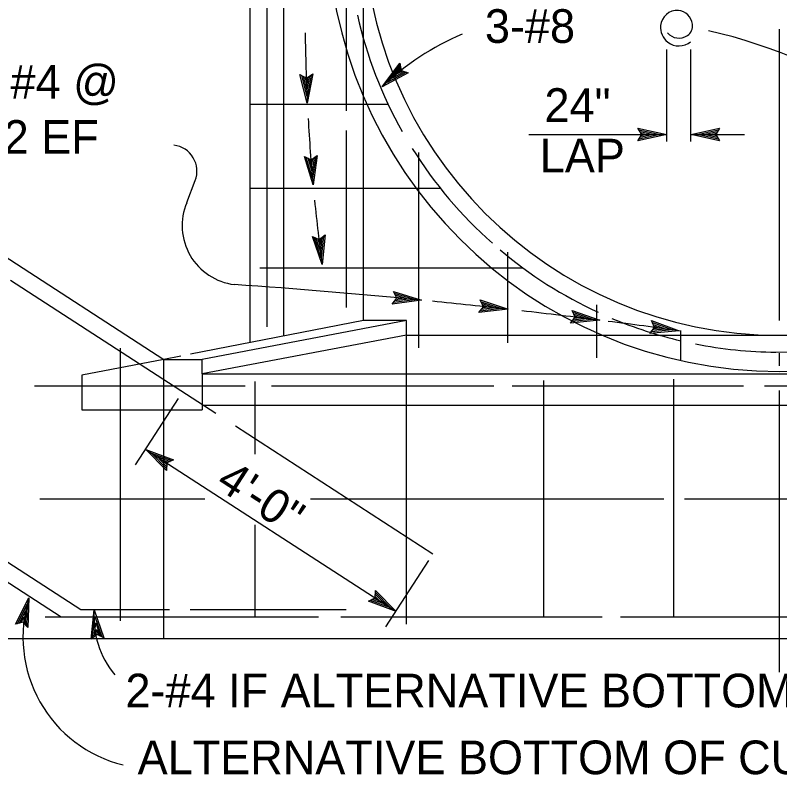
# Model space of a CAD drawing. Extents: x -894 to 866, y -472 to 714.
# Drawn here: x 120.6 to 279.5, y 273 to 430.9 of the extents above; entities that cross this region are included whole.
import ezdxf

# ---------------------------------------------------------------- set-up
doc = ezdxf.new("R2010")
doc.units = 0
for name, color, linetype in [('df_CULV-BOX', 7, 'Continuous'), ('df_CULV-BOX-anno', 7, 'Continuous'), ('str_Reinforcement-A', 7, 'Continuous'), ('str_Reinforcement-B', 7, 'Continuous')]:
    doc.layers.add(name, color=color, linetype=linetype)

msp = doc.modelspace()

# ---------------------------------------------------------------- linework, layer by layer
at = {"layer": 'df_CULV-BOX'}
for p, q in [((169.49, 362.89), (169.49, 559.37)), ((176.49, 364.25), (176.49, 544.77)), ((44.99, 428.37), (151.49, 359.37)), ((22.99, 375.3), (130.15, 305.87)), ((192.99, 367.47), (157.09, 360.47)), ((201.99, 367.47), (159.49, 359.37)), ((201.99, 367.47), (192.99, 367.47)), ((201.99, 364.42), (159.49, 356.37)), ((151.49, 359.37), (134.49, 356.06)), ((155.04, 360.07), (151.49, 359.37)), ((151.49, 301.37), (151.49, 359.37)), ((151.49, 359.37), (159.49, 359.37)), ((159.49, 356.37), (159.49, 359.37)), ((134.49, 356.06), (134.49, 348.9)), ((159.49, 356.37), (345.49, 356.37)), ((159.49, 356.37), (159.49, 348.9)), ((159.49, 349.87), (375.56, 349.87)), ((134.49, 348.9), (159.49, 348.9)), ((22.99, 301.37), (431.49, 301.37))]:
    msp.add_line(p, q, dxfattribs=at)
for centre, radius, start, end in [((279.49, 450.87), 94, 90.2251, 270.0058), ((279.49, 450.87), 86.5, 90, 270), ((279.49, 438.37), 81.5, 270.0067, 90), ((279.49, 438.37), 74, 270, 90), ((279.49, 450.87), 90, 192.8347, 209.3781), ((279.49, 438.37), 77.5, 269.4449, 342.4448), ((279.49, 450.87), 90, 211.9694, 228.4508), ((279.49, 450.87), 90, 229.8058, 245.2288), ((279.49, 450.87), 90, 247.2365, 256.847), ((279.49, 450.87), 90, 258.8231, 269.522)]:
    msp.add_arc(centre, radius, start, end, dxfattribs=at)
at = {"layer": 'df_CULV-BOX-anno'}
for p, q in [((279.49, 367.47), (279.49, 428.03)), ((256.06, 404.62), (256.06, 423.79)), ((261.02, 404.62), (261.02, 423.79)), ((196.9, 416.02), (200.6, 420.93)), ((197.95, 416.93), (200.65, 420.51)), ((199, 417.82), (200.74, 420.13)), ((200.05, 418.71), (200.8, 419.7)), ((200.6, 420.93), (200.6, 420.93)), ((200.6, 420.93), (200.85, 419.4)), ((181.33, 412.64), (179.82, 418.6)), ((179.82, 418.6), (179.82, 418.6)), ((179.82, 418.6), (181.18, 417.84)), ((181.29, 414.03), (180.19, 418.38)), ((181.25, 415.4), (180.54, 418.21)), ((181.21, 416.79), (180.91, 417.99)), ((181.18, 417.84), (182.49, 418.68)), ((181.45, 418.02), (181.21, 416.79)), ((181.79, 418.21), (181.25, 415.4)), ((182.14, 418.45), (181.29, 414.02)), ((182.49, 418.68), (181.33, 412.64)), ((182.49, 418.68), (182.49, 418.68)), ((202.33, 418.9), (196.9, 416.02)), ((201.94, 419.03), (197.95, 416.92)), ((201.52, 419.15), (199, 417.82)), ((201.17, 419.3), (200.05, 418.71)), ((200.85, 419.4), (202.33, 418.9)), ((202.33, 418.9), (202.33, 418.9)), ((196.9, 416.02), (196.9, 416.02)), ((181.33, 412.64), (181.33, 412.64)), ((250.86, 406.11), (250.06, 407.45)), ((250.06, 407.45), (250.06, 407.45)), ((250.06, 407.45), (256.06, 406.11)), ((250.28, 407.09), (254.68, 406.11)), ((261.02, 406.11), (267.02, 407.44)), ((262.41, 406.11), (266.79, 407.08)), ((267.02, 407.44), (266.22, 406.11)), ((267.02, 407.44), (267.02, 407.44)), ((227.4, 406.11), (256.06, 406.11)), ((256.06, 406.11), (250.06, 404.78)), ((250.06, 404.78), (250.86, 406.11)), ((254.67, 406.11), (250.29, 405.14)), ((253.3, 406.11), (250.47, 405.49)), ((250.51, 406.73), (253.3, 406.11)), ((250.69, 406.39), (251.91, 406.11)), ((251.91, 406.11), (250.71, 405.85)), ((256.06, 406.11), (256.06, 406.11)), ((261.02, 406.11), (272.24, 406.11)), ((267.02, 404.77), (261.02, 406.11)), ((261.02, 406.11), (261.02, 406.11)), ((261.02, 406.11), (261.02, 406.11)), ((266.8, 405.13), (262.4, 406.11)), ((263.78, 406.11), (266.61, 406.73)), ((266.57, 405.49), (263.78, 406.11)), ((265.16, 406.11), (266.37, 406.37)), ((266.39, 405.83), (265.16, 406.11)), ((266.22, 406.11), (267.02, 404.77)), ((250.06, 404.78), (250.06, 404.78)), ((267.02, 404.77), (267.02, 404.77)), ((182.53, 395.67), (180.76, 401.55)), ((180.76, 401.55), (180.76, 401.55)), ((180.76, 401.55), (182.14, 400.86)), ((182.42, 397.06), (181.13, 401.35)), ((182.33, 398.43), (181.49, 401.2)), ((182.22, 399.8), (181.87, 400.99)), ((182.14, 400.86), (183.42, 401.75)), ((182.41, 401.05), (182.22, 399.8)), ((182.74, 401.25), (182.33, 398.43)), ((183.08, 401.51), (182.43, 397.05)), ((183.42, 401.75), (182.53, 395.67)), ((183.42, 401.75), (183.42, 401.75)), ((156.29, 391.94), (158.05, 396.53)), ((182.53, 395.67), (182.53, 395.67)), ((184.41, 379.11), (182.39, 384.91)), ((182.39, 384.91), (182.39, 384.91)), ((182.39, 384.91), (183.8, 384.28)), ((184.24, 380.49), (182.77, 384.72)), ((184.09, 381.86), (183.14, 384.59)), ((183.8, 384.28), (185.04, 385.23)), ((184.38, 384.7), (184.09, 381.86)), ((184.71, 384.97), (184.25, 380.48)), ((185.04, 385.23), (184.41, 379.11)), ((185.04, 385.23), (185.04, 385.23)), ((183.93, 383.23), (183.52, 384.4)), ((184.06, 384.48), (183.93, 383.23)), ((184.41, 379.11), (184.41, 379.11)), ((199.92, 372.1), (199.24, 373.5)), ((199.24, 373.5), (199.24, 373.5)), ((199.24, 373.5), (205.1, 371.66)), ((199.01, 370.84), (199.92, 372.1)), ((199.42, 373.12), (203.73, 371.78)), ((202.35, 371.9), (199.48, 371.51)), ((199.62, 372.75), (202.35, 371.9)), ((200.97, 372.01), (199.75, 371.84)), ((199.77, 372.39), (200.97, 372.01)), ((205.1, 371.66), (199.01, 370.84)), ((199.01, 370.84), (199.01, 370.84)), ((203.72, 371.77), (199.28, 371.18)), ((205.1, 371.66), (205.1, 371.66)), ((217.01, 369.08), (217.94, 370.32)), ((217.94, 370.32), (217.29, 371.73)), ((217.29, 371.73), (217.29, 371.73)), ((217.29, 371.73), (223.12, 369.77)), ((217.47, 371.36), (221.74, 369.91)), ((217.66, 370.97), (220.37, 370.06)), ((219, 370.21), (217.76, 370.07)), ((217.8, 370.61), (219, 370.21)), ((223.12, 369.77), (217.01, 369.08)), ((217.01, 369.08), (217.01, 369.08)), ((221.73, 369.91), (217.28, 369.41)), ((220.37, 370.06), (217.49, 369.74)), ((223.12, 369.77), (223.12, 369.77)), ((237, 368.11), (236.37, 369.54)), ((236.37, 369.54), (236.37, 369.54)), ((236.37, 369.54), (242.16, 367.49)), ((236.54, 369.16), (240.79, 367.66)), ((236.73, 368.78), (239.42, 367.83)), ((236.05, 366.89), (237, 368.11)), ((242.16, 367.49), (236.05, 366.89)), ((240.78, 367.66), (236.32, 367.22)), ((239.42, 367.83), (236.54, 367.54)), ((238.05, 367.99), (236.82, 367.87)), ((236.86, 368.41), (238.05, 367.99)), ((242.16, 367.49), (242.16, 367.49)), ((253.51, 365.99), (252.89, 367.42)), ((252.89, 367.42), (252.89, 367.42)), ((252.89, 367.42), (258.66, 365.3)), ((253.06, 367.04), (257.3, 365.48)), ((236.05, 366.89), (236.05, 366.89)), ((252.54, 364.77), (253.51, 365.99)), ((257.28, 365.48), (252.82, 365.1)), ((255.93, 365.67), (253.04, 365.42)), ((253.25, 366.65), (255.93, 365.67)), ((254.56, 365.85), (253.32, 365.74)), ((253.37, 366.28), (254.56, 365.85)), ((258.66, 365.3), (252.54, 364.77)), ((252.54, 364.77), (252.54, 364.77)), ((258.66, 365.3), (258.66, 365.3)), ((279.49, 358.04), (279.49, 360.64)), ((279.49, 294.37), (279.49, 352.87)), ((154.49, 351.25), (145.56, 337.46)), ((147.78, 340.66), (199.81, 306.95)), ((152.09, 336.28), (147.78, 340.66)), ((147.78, 340.66), (147.78, 340.66)), ((147.78, 340.66), (153.54, 338.52)), ((152.1, 336.69), (148.94, 339.91)), ((148.95, 339.91), (153.15, 338.34)), ((152.1, 337.12), (150.1, 339.16)), ((150.1, 339.16), (152.81, 338.15)), ((153.54, 338.52), (152.14, 337.84)), ((153.54, 338.52), (153.54, 338.52)), ((152.14, 337.51), (151.26, 338.41)), ((151.26, 338.41), (152.42, 337.98)), ((152.14, 337.84), (152.09, 336.28)), ((152.09, 336.28), (152.09, 336.28)), ((206.53, 317.54), (197.59, 303.75)), ((195.45, 309.78), (195.51, 311.34)), ((195.45, 310.11), (196.34, 309.21)), ((195.49, 310.92), (198.65, 307.7)), ((195.49, 310.49), (197.49, 308.46)), ((195.51, 311.34), (195.51, 311.34)), ((195.51, 311.34), (199.81, 306.95)), ((120.69, 304.31), (123.48, 309.79)), ((121.09, 304.43), (123.14, 308.46)), ((123.14, 308.44), (122.99, 303.97)), ((123.48, 309.79), (123.28, 303.65)), ((123.48, 309.79), (123.48, 309.79)), ((194.05, 309.1), (195.45, 309.78)), ((199.81, 306.95), (194.05, 309.1)), ((194.05, 309.1), (194.05, 309.1)), ((198.64, 307.71), (194.45, 309.27)), ((197.49, 308.46), (194.78, 309.47)), ((196.34, 309.21), (195.18, 309.64)), ((121.5, 304.57), (122.79, 307.12)), ((122.79, 307.12), (122.7, 304.22)), ((136.39, 301.21), (137.05, 307.33)), ((137.05, 307.33), (137.05, 307.33)), ((137.05, 307.33), (139.05, 301.51)), ((199.81, 306.95), (199.81, 306.95)), ((121.88, 304.66), (122.45, 305.78)), ((122.45, 305.78), (122.41, 304.54)), ((136.72, 301.47), (137.2, 305.95)), ((137.21, 305.94), (138.66, 301.71)), ((122.19, 304.75), (120.69, 304.31)), ((120.69, 304.31), (120.69, 304.31)), ((123.28, 303.65), (122.19, 304.75)), ((123.28, 303.65), (123.28, 303.65)), ((137.05, 301.74), (137.36, 304.58)), ((137.36, 304.58), (138.3, 301.84)), ((137.63, 302.16), (136.39, 301.21)), ((137.38, 301.96), (137.51, 303.21)), ((137.51, 303.21), (137.91, 302.04)), ((139.05, 301.51), (137.63, 302.16)), ((136.39, 301.21), (136.39, 301.21)), ((139.05, 301.51), (139.05, 301.51))]:
    msp.add_line(p, q, dxfattribs=at)
for centre, radius, start, end in [((258.26, 428.39), 3.52, 86.7572, 174.4668), ((258.04, 428.57), 3.36, 7.8538, 82.8538), ((259.02, 428.65), 2.38, 303.4186, 9.2408), ((258.6, 428.36), 3.86, 174.4668, 232.6218), ((238.66, 315.58), 115.09, 35.2012, 76.9192), ((574.55, 431.83), 393.68, 180.6708, 182.7935), ((235.44, 375.4), 56, 112.9992, 133.4942), ((258.59, 429.28), 3.15, 220.3595, 303.6549), ((258.58, 428.34), 3.83, 232.6218, 309.5008), ((574.55, 431.83), 393.68, 183.2619, 185.2699), ((152.97, 398.48), 5.44, 339.0291, 83.0633), ((167.65, 387.15), 12.32, 157.1448, 263.0583), ((574.55, 431.83), 393.68, 185.7447, 187.6956), ((74.69, -954.13), 1332.19, 84.38203, 86.06301), ((74.69, -954.13), 1332.19, 83.60304, 84.28598), ((74.69, -954.13), 1332.19, 82.77801, 83.48229), ((74.69, -954.13), 1332.19, 82.06211, 82.70433), ((149.6, 301.63), 27.36, 162.6465, 256.1224), ((155.9, 305.84), 18.91, 175.4794, 219.5254)]:
    msp.add_arc(centre, radius, start, end, dxfattribs=at)
at = {"layer": 'str_Reinforcement-A'}
for p, q in [((169.49, 412.42), (198.12, 412.42)), ((169.49, 394.92), (209, 394.92)), ((171.5, 378.42), (226.1, 378.42)), ((201.95, 364.37), (345.59, 364.37)), ((124.67, 353.87), (168.43, 353.87)), ((173.87, 353.87), (220.08, 353.87)), ((223.89, 353.87), (272, 353.87)), ((276.35, 353.87), (319.57, 353.87)), ((125.76, 330.37), (160.06, 330.37)), ((182.03, 330.37), (255.42, 330.37)), ((259.77, 330.37), (319.02, 330.37)), ((126.85, 305.87), (183.66, 305.87)), ((188.28, 305.87), (242.64, 305.87)), ((246.45, 305.87), (307.61, 305.87))]:
    msp.add_line(p, q, dxfattribs=at)
at = {"layer": 'str_Reinforcement-B'}
for p, q in [((192.99, 367.47), (192.99, 559.37)), ((172.99, 366.16), (172.99, 556.37)), ((189.49, 411.01), (189.49, 451.37)), ((189.49, 370.16), (189.49, 406.93)), ((204.49, 361.78), (204.49, 402.33)), ((222.99, 362.82), (222.99, 381.65)), ((119.62, 375.85), (162.34, 348.17)), ((241.49, 359.71), (241.49, 370.67)), ((201.99, 304.33), (201.99, 367.47)), ((258.99, 359.14), (258.99, 365.36)), ((142.49, 305), (142.49, 361.67)), ((170.49, 339.65), (170.49, 354.74)), ((230.49, 305.87), (230.49, 354.98)), ((257.49, 305.87), (257.49, 355.27)), ((166.42, 345.53), (207.44, 318.95)), ((170.49, 305.87), (170.49, 324.97)), ((117.73, 318.09), (134.27, 307.37)), ((134.27, 307.37), (152.67, 307.37)), ((157.02, 307.37), (189.39, 307.37))]:
    msp.add_line(p, q, dxfattribs=at)

# ---------------------------------------------------------------- texts
at = {"layer": 'df_CULV-BOX-anno'}
for s, p in [('3-#8', (218.25, 425.14)), ('#4 @', (119.66, 413.55)), ('24"', (230.63, 408.72)), ('12 EF', (113.02, 402.09)), ('LAP', (229.66, 398.22)), ('2-#4 IF ALTERNATIVE BOTTOM IS USED', (143.54, 287.04)), ('ALTERNATIVE BOTTOM OF CUTOFF WALL', (146.07, 273.15))]:
    msp.add_text(s, height=7, dxfattribs=at).set_placement(p)
msp.add_text('4\'-0"', height=7, rotation=327.0613, dxfattribs=at).set_placement((162.01, 332.88))

doc.saveas('drawing.dxf')
